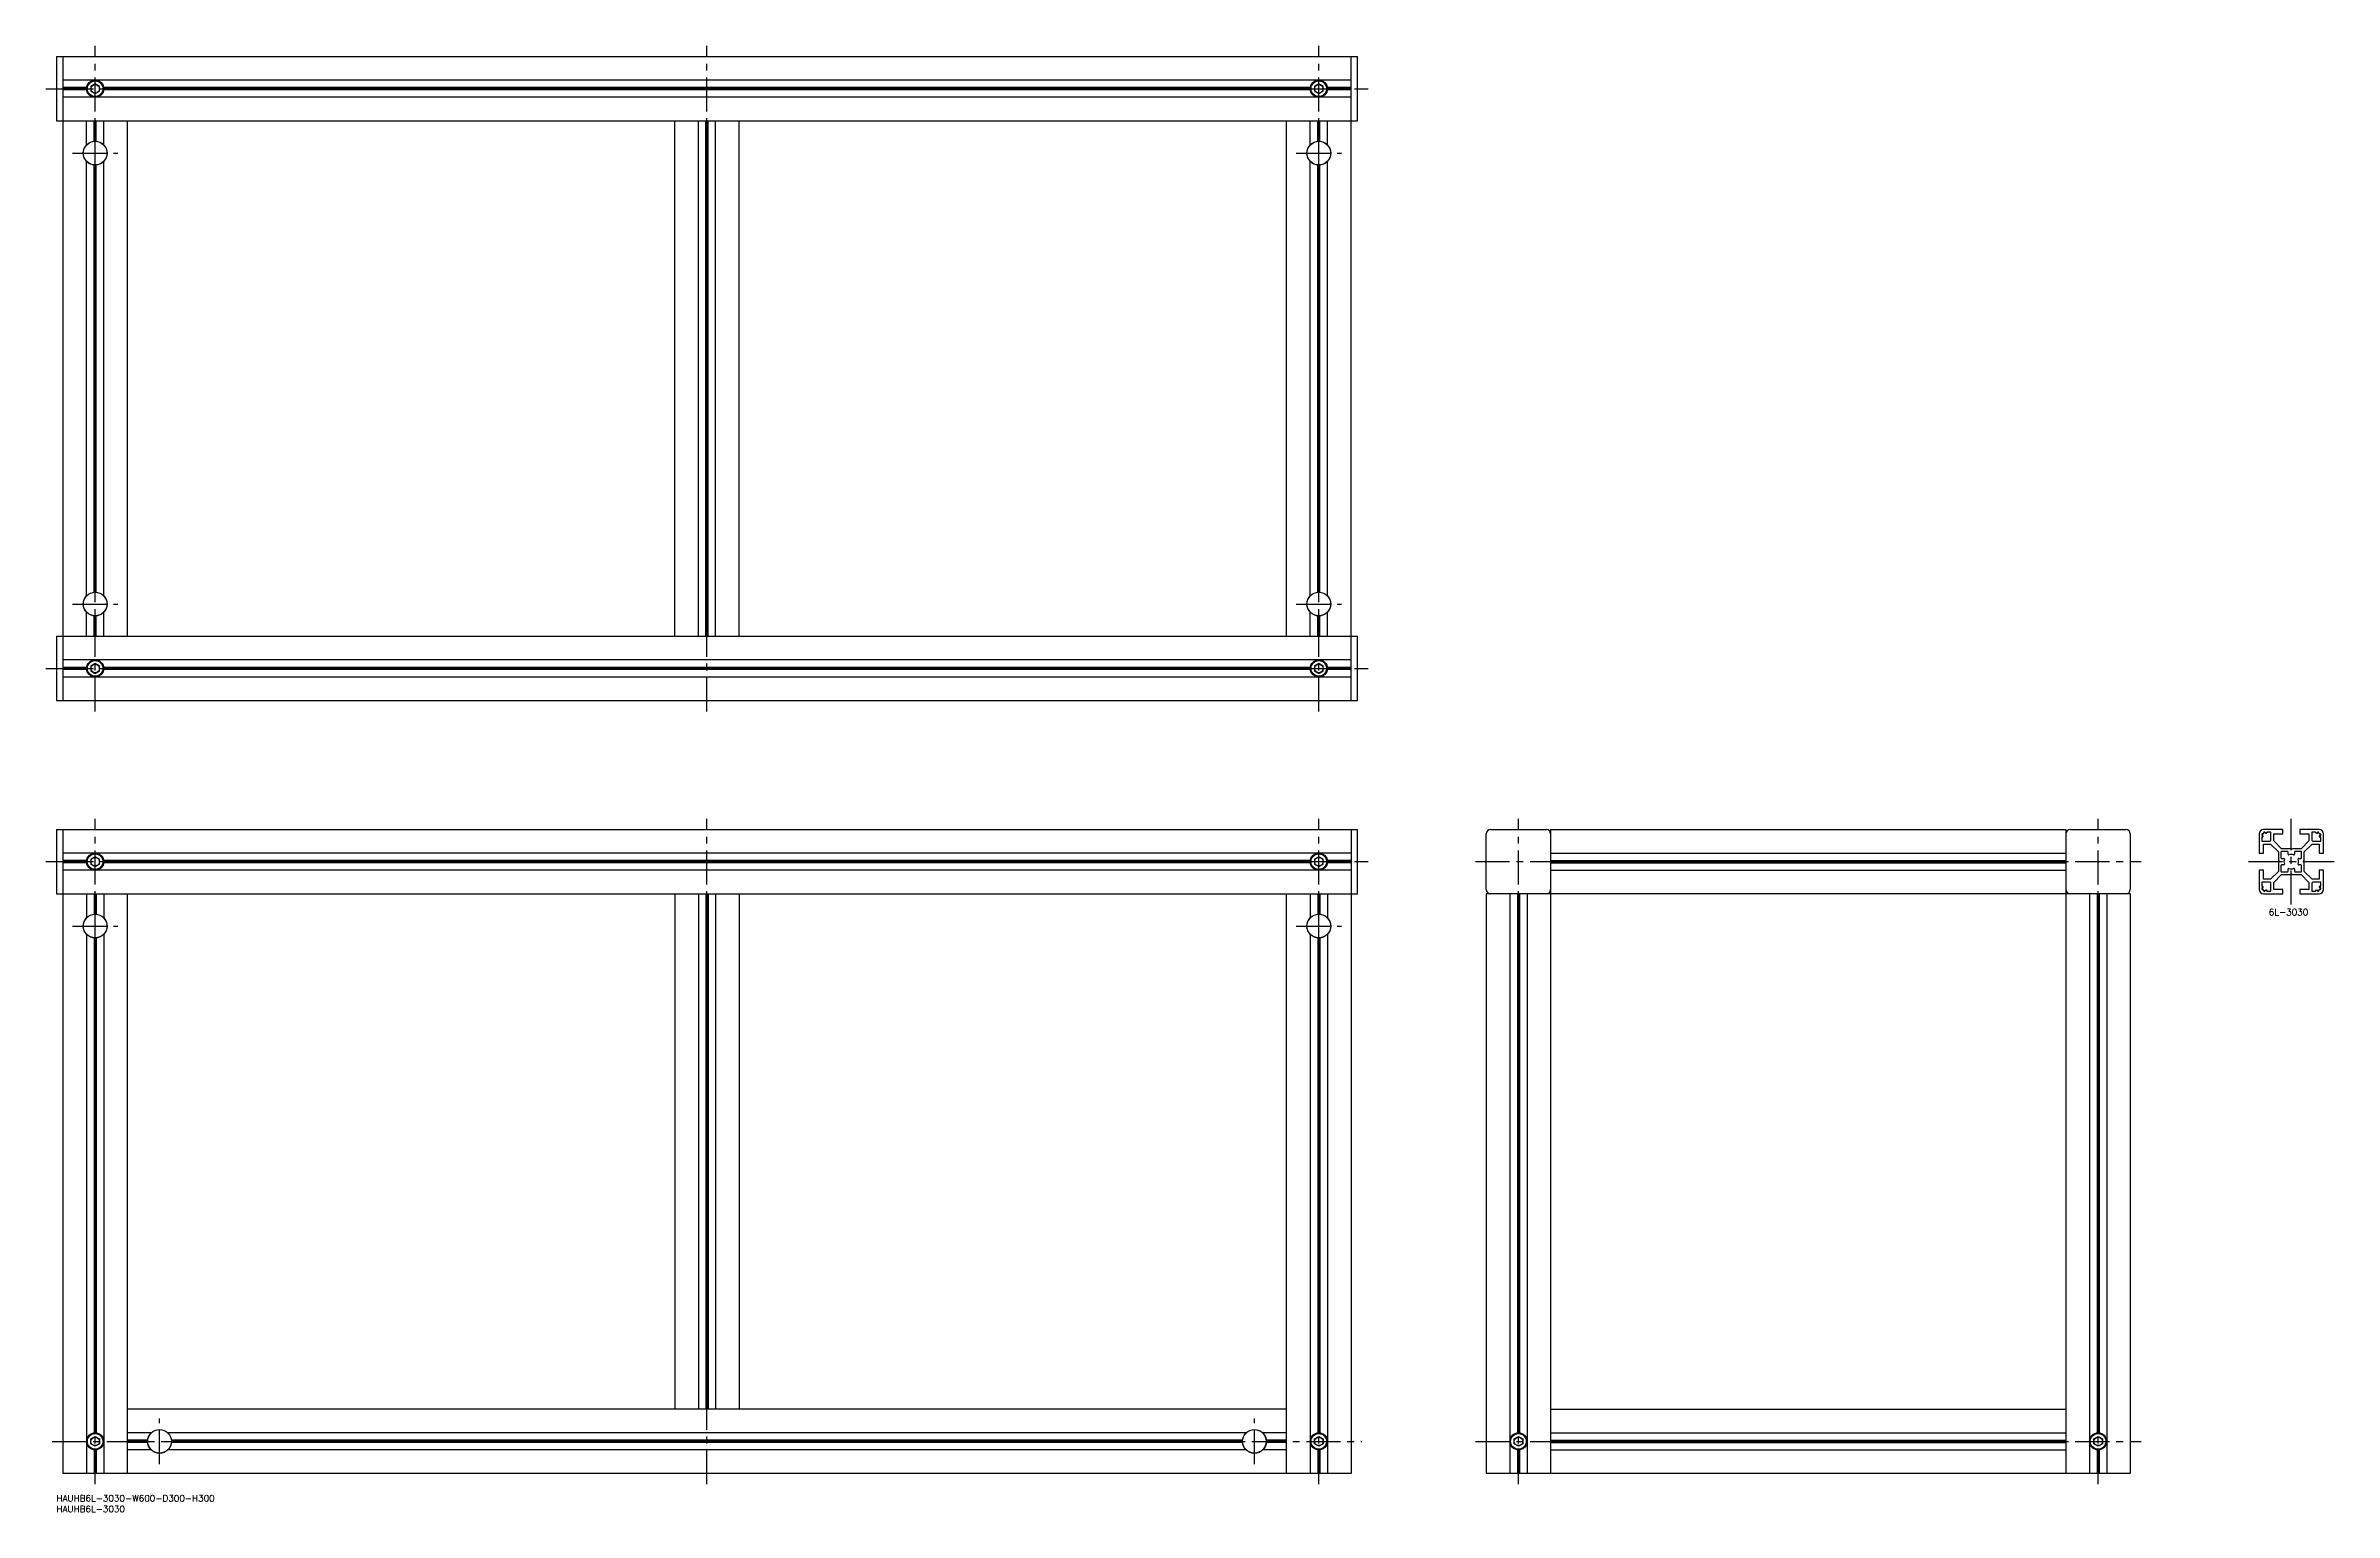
# Model space of a CAD drawing. Extents: x -5 to 1061, y -8 to 675.
import ezdxf

# ---------------------------------------------------------------- set-up
doc = ezdxf.new("R2010")
doc.units = 0
doc.header["$LTSCALE"] = 0.5
doc.linetypes.add('CENTER', pattern=[50.8, 31.75, -6.35, 6.35, -6.35])
for name, color, linetype in [('MSM_CENTER', 1, 'CENTER'), ('MSM_CONTINUOUS', 7, 'CONTINUOUS'), ('MSM_NARROW', 5, 'CONTINUOUS'), ('MSM_PART_NUMBER', 7, 'CONTINUOUS')]:
    doc.layers.add(name, color=color, linetype=linetype)
doc.styles.get("Standard").update_dxf_attribs({"font": 'txt.shx', "height": 3, "bigfont": 'bigfont.shx'})

# ---------------------------------------------------------------- blocks, each defined once
blk = doc.blocks.new('*U8')
at = {"layer": 'MSM_PART_NUMBER'}
blk.add_text('HAUHB6L-3030-W600-D300-H300', height=3, dxfattribs=at).set_placement((0, -3))
blk = doc.blocks.new('*U9')
at = {"layer": 'MSM_PART_NUMBER'}
blk.add_text('HAUHB6L-3030', height=3, dxfattribs=at).set_placement((0, -8))
blk = doc.blocks.new('*U10')
at = {"layer": 'MSM_PART_NUMBER'}
blk.add_text('6L-3030', height=3, dxfattribs=at).set_placement((1030.5, 270))

msp = doc.modelspace()

# ---------------------------------------------------------------- linework, layer by layer
at = {"layer": 'MSM_CENTER'}
for p, q in [((18, 365), (18, 675)), ((303, 365), (303, 675)), ((588, 365), (588, 675)), ((-5, 655), (611, 655)), ((7.5, 625), (28.6, 625)), ((577.5, 625), (598.6, 625)), ((7.5, 415), (28.6, 415)), ((577.5, 415), (598.6, 415)), ((-5, 385), (611, 385)), ((18, 5), (18, 315)), ((303, 5), (303, 315)), ((588, 5), (588, 315)), ((681, 5), (681, 315)), ((951, 5), (951, 315)), ((1041, 275), (1041, 315)), ((-5, 295), (611, 295)), ((661, 295), (971, 295)), ((1021, 295), (1061, 295)), ((7.5, 265), (28.6, 265)), ((577.5, 265), (598.6, 265)), ((48, 14.4), (48, 35.6)), ((558, 14.4), (558, 35.6)), ((-2, 25), (608, 25)), ((661, 25), (971, 25))]:
    msp.add_line(p, q, dxfattribs=at)
at = {"layer": 'MSM_CONTINUOUS'}
for p, q in [((0, 670), (606, 670)), ((0, 670), (0, 640)), ((3, 670), (3, 370)), ((603, 370), (603, 670)), ((606, 640), (606, 670)), ((603, 659), (3, 659)), ((14, 655.5), (3, 655.5)), ((14, 655), (3, 655)), ((14, 654.5), (3, 654.5)), ((603, 651), (3, 651)), ((18, 657.3), (16, 656.2)), ((16, 656.2), (16, 653.8)), ((16, 653.8), (18, 652.7)), ((20, 656.2), (18, 657.3)), ((18, 652.7), (20, 653.8)), ((20, 653.8), (20, 656.2)), ((584, 655.5), (22, 655.5)), ((584, 655), (22, 655)), ((584, 654.5), (22, 654.5)), ((588, 657.3), (586, 656.2)), ((586, 656.2), (586, 653.8)), ((586, 653.8), (588, 652.7)), ((590, 656.2), (588, 657.3)), ((588, 652.7), (590, 653.8)), ((590, 653.8), (590, 656.2)), ((603, 655.5), (592, 655.5)), ((603, 655), (592, 655)), ((603, 654.5), (592, 654.5)), ((0, 640), (606, 640)), ((14, 628.8), (14, 640)), ((17.5, 630.5), (17.5, 640)), ((18, 630.6), (18, 640)), ((18.5, 630.5), (18.5, 640)), ((22, 628.8), (22, 640)), ((33, 400), (33, 640)), ((288, 400), (288, 640)), ((299, 400), (299, 640)), ((302.5, 400), (302.5, 640)), ((303, 400), (303, 640)), ((303.5, 400), (303.5, 640)), ((307, 400), (307, 640)), ((318, 400), (318, 640)), ((573, 400), (573, 640)), ((584, 628.8), (584, 640)), ((587.5, 630.5), (587.5, 640)), ((588, 630.6), (588, 640)), ((588.5, 630.5), (588.5, 640)), ((592, 628.8), (592, 640)), ((15, 629.7), (15, 629.6)), ((21, 629.6), (21, 629.7)), ((585, 629.7), (585, 629.6)), ((591, 629.6), (591, 629.7)), ((14, 418.8), (14, 621.2)), ((15, 620.4), (15, 620.3)), ((17.5, 420.5), (17.5, 619.5)), ((18, 420.6), (18, 619.4)), ((18.5, 420.5), (18.5, 619.5)), ((21, 620.3), (21, 620.4)), ((22, 418.8), (22, 621.2)), ((584, 418.8), (584, 621.2)), ((585, 620.4), (585, 620.3)), ((587.5, 420.5), (587.5, 619.5)), ((588, 420.6), (588, 619.4)), ((588.5, 420.5), (588.5, 619.5)), ((591, 620.3), (591, 620.4)), ((592, 418.8), (592, 621.2)), ((15, 419.6), (15, 419.7)), ((21, 419.7), (21, 419.6)), ((585, 419.6), (585, 419.7)), ((591, 419.7), (591, 419.6)), ((14, 400), (14, 411.2)), ((15, 410.3), (15, 410.4)), ((17.5, 400), (17.5, 409.5)), ((18, 400), (18, 409.4)), ((18.5, 400), (18.5, 409.5)), ((21, 410.4), (21, 410.3)), ((22, 400), (22, 411.2)), ((584, 400), (584, 411.2)), ((585, 410.3), (585, 410.4)), ((587.5, 400), (587.5, 409.5)), ((588, 400), (588, 409.4)), ((588.5, 400), (588.5, 409.5)), ((591, 410.4), (591, 410.3)), ((592, 400), (592, 411.2)), ((0, 400), (606, 400)), ((0, 400), (0, 370)), ((606, 370), (606, 400)), ((603, 389), (3, 389)), ((14, 385.5), (3, 385.5)), ((14, 385), (3, 385)), ((14, 384.5), (3, 384.5)), ((18, 387.3), (16, 386.2)), ((16, 386.2), (16, 383.8)), ((16, 383.8), (18, 382.7)), ((20, 386.2), (18, 387.3)), ((18, 382.7), (20, 383.8)), ((20, 383.8), (20, 386.2)), ((584, 385.5), (22, 385.5)), ((584, 385), (22, 385)), ((584, 384.5), (22, 384.5)), ((588, 387.3), (586, 386.2)), ((586, 386.2), (586, 383.8)), ((586, 383.8), (588, 382.7)), ((590, 386.2), (588, 387.3)), ((588, 382.7), (590, 383.8)), ((590, 383.8), (590, 386.2)), ((603, 385.5), (592, 385.5)), ((603, 385), (592, 385)), ((603, 384.5), (592, 384.5)), ((603, 381), (3, 381)), ((0, 370), (606, 370)), ((0, 310), (606, 310)), ((0, 310), (0, 280)), ((3, 310), (3, 10)), ((603, 310), (603, 10)), ((606, 280), (606, 310)), ((668, 310), (694, 310)), ((696, 310), (696, 10)), ((696, 310), (936, 310)), ((936, 310), (936, 10)), ((938, 310), (964, 310)), ((1037, 310), (1028, 310)), ((1037, 308), (1037, 310)), ((1054, 310), (1045, 310)), ((1045, 310), (1045, 308)), ((603, 299), (3, 299)), ((666, 282), (666, 308)), ((696, 299), (936, 299)), ((966, 308), (966, 282)), ((1026, 308), (1026, 299)), ((1026, 299), (1028, 299)), ((1027.2, 307.6), (1027.2, 307.4)), ((1027.2, 306.2), (1027.2, 304.7)), ((1027.4, 307.2), (1027.6, 307.2)), ((1027.6, 306.4), (1027.4, 306.4)), ((1027.4, 304.5), (1031, 304.5)), ((1027.8, 307.9), (1027.5, 307.9)), ((1027.8, 307), (1027.8, 306.6)), ((1028, 299), (1028, 303.2)), ((1028, 303.2), (1031.3, 303.2)), ((1028.1, 308.5), (1028.1, 308.2)), ((1028.6, 308.8), (1028.4, 308.8)), ((1028.8, 308.4), (1028.8, 308.6)), ((1029.4, 308.2), (1029, 308.2)), ((1029.6, 308.6), (1029.6, 308.4)), ((1031.3, 308.8), (1029.8, 308.8)), ((1031.3, 303.2), (1035, 299.6)), ((1031.5, 305), (1031.5, 308.6)), ((1032.8, 308), (1037, 308)), ((1032.8, 304.7), (1032.8, 308)), ((1036.4, 301), (1032.8, 304.7)), ((1035, 299.6), (1035, 295.5)), ((1036.2, 299.5), (1036.2, 296.8)), ((1040.5, 301), (1036.4, 301)), ((1039.2, 299.8), (1036.5, 299.8)), ((1039.5, 298.5), (1039.5, 299.5)), ((1041, 300.7), (1040.5, 301)), ((1041.5, 301), (1041, 300.7)), ((1045.6, 301), (1041.5, 301)), ((1042.5, 299.5), (1042.5, 298.5)), ((1045.5, 299.8), (1042.8, 299.8)), ((1045, 308), (1049.2, 308)), ((1049.2, 304.7), (1045.6, 301)), ((1045.8, 296.8), (1045.8, 299.5)), ((1047, 299.6), (1050.7, 303.2)), ((1047, 295.5), (1047, 299.6)), ((1049.2, 308), (1049.2, 304.7)), ((1050.5, 308.6), (1050.5, 305)), ((1052.2, 308.8), (1050.7, 308.8)), ((1050.7, 303.2), (1054, 303.2)), ((1051, 304.5), (1054.6, 304.5)), ((1052.4, 308.4), (1052.4, 308.6)), ((1053, 308.2), (1052.6, 308.2)), ((1053.2, 308.6), (1053.2, 308.4)), ((1053.6, 308.8), (1053.4, 308.8)), ((1053.9, 308.2), (1053.9, 308.5)), ((1054, 303.2), (1054, 299)), ((1054, 299), (1056, 299)), ((1054.5, 307.9), (1054.2, 307.9)), ((1054.2, 306.6), (1054.2, 307)), ((1054.4, 307.2), (1054.6, 307.2)), ((1054.6, 306.4), (1054.4, 306.4)), ((1054.8, 307.4), (1054.8, 307.6)), ((1054.8, 304.7), (1054.8, 306.2)), ((1056, 299), (1056, 308)), ((14, 295.5), (3, 295.5)), ((14, 295), (3, 295)), ((14, 294.5), (3, 294.5)), ((603, 291), (3, 291)), ((18, 297.3), (16, 296.2)), ((16, 296.2), (16, 293.8)), ((16, 293.8), (18, 292.7)), ((20, 296.2), (18, 297.3)), ((18, 292.7), (20, 293.8)), ((20, 293.8), (20, 296.2)), ((584, 295.5), (22, 295.5)), ((584, 295), (22, 295)), ((584, 294.5), (22, 294.5)), ((588, 297.3), (586, 296.2)), ((586, 296.2), (586, 293.8)), ((586, 293.8), (588, 292.7)), ((590, 296.2), (588, 297.3)), ((588, 292.7), (590, 293.8)), ((590, 293.8), (590, 296.2)), ((603, 295.5), (592, 295.5)), ((603, 295), (592, 295)), ((603, 294.5), (592, 294.5)), ((696, 295.5), (936, 295.5)), ((696, 295), (936, 295)), ((696, 294.5), (936, 294.5)), ((696, 291), (936, 291)), ((1028, 291), (1026, 291)), ((1026, 291), (1026, 282)), ((1028, 286.8), (1028, 291)), ((1035, 290.4), (1031.3, 286.8)), ((1032.8, 285.3), (1036.4, 289)), ((1035, 295.5), (1035.3, 295)), ((1035.3, 295), (1035, 294.5)), ((1035, 294.5), (1035, 290.4)), ((1036.2, 293.2), (1036.2, 290.5)), ((1036.4, 289), (1040.5, 289)), ((1036.5, 296.5), (1037.5, 296.5)), ((1037.5, 293.5), (1036.5, 293.5)), ((1036.5, 290.2), (1039.2, 290.2)), ((1039.5, 290.5), (1039.5, 291.5)), ((1040.5, 289), (1041, 289.3)), ((1041, 289.3), (1041.5, 289)), ((1041.5, 289), (1045.6, 289)), ((1042.5, 291.5), (1042.5, 290.5)), ((1042.8, 290.2), (1045.5, 290.2)), ((1044.5, 296.5), (1045.5, 296.5)), ((1045.5, 293.5), (1044.5, 293.5)), ((1045.6, 289), (1049.2, 285.3)), ((1045.8, 290.5), (1045.8, 293.2)), ((1046.7, 295), (1047, 295.5)), ((1047, 294.5), (1046.7, 295)), ((1047, 290.4), (1047, 294.5)), ((1050.7, 286.8), (1047, 290.4)), ((1056, 291), (1054, 291)), ((1054, 291), (1054, 286.8)), ((1056, 282), (1056, 291)), ((0, 280), (606, 280)), ((14, 280), (14, 268.8)), ((17.5, 280), (17.5, 270.5)), ((18, 280), (18, 270.6)), ((18.5, 280), (18.5, 270.5)), ((22, 280), (22, 268.8)), ((33, 10), (33, 280)), ((288, 280), (288, 40)), ((299, 280), (299, 40)), ((302.5, 280), (302.5, 40)), ((303, 280), (303, 40)), ((303.5, 280), (303.5, 40)), ((307, 280), (307, 40)), ((318, 280), (318, 40)), ((573, 10), (573, 280)), ((584, 280), (584, 268.8)), ((587.5, 280), (587.5, 270.5)), ((588, 280), (588, 270.6)), ((588.5, 280), (588.5, 270.5)), ((592, 280), (592, 268.8)), ((966, 280), (666, 280)), ((666, 280), (666, 10)), ((677, 280), (677, 10)), ((680.5, 280), (680.5, 29)), ((681, 280), (681, 29)), ((681.5, 280), (681.5, 29)), ((685, 280), (685, 10)), ((947, 280), (947, 10)), ((950.5, 280), (950.5, 29)), ((951, 280), (951, 29)), ((951.5, 280), (951.5, 29)), ((955, 280), (955, 10)), ((966, 280), (966, 10)), ((1027.2, 285.3), (1027.2, 283.8)), ((1027.2, 282.6), (1027.2, 282.4)), ((1031, 285.5), (1027.4, 285.5)), ((1027.4, 283.6), (1027.6, 283.6)), ((1027.6, 282.8), (1027.4, 282.8)), ((1027.5, 282.1), (1027.8, 282.1)), ((1027.8, 283.4), (1027.8, 283)), ((1031.3, 286.8), (1028, 286.8)), ((1028, 280), (1037, 280)), ((1028.1, 281.8), (1028.1, 281.5)), ((1028.4, 281.2), (1028.6, 281.2)), ((1028.8, 281.4), (1028.8, 281.6)), ((1029, 281.8), (1029.4, 281.8)), ((1029.6, 281.6), (1029.6, 281.4)), ((1029.8, 281.2), (1031.3, 281.2)), ((1031.5, 281.4), (1031.5, 285)), ((1032.8, 282), (1032.8, 285.3)), ((1037, 282), (1032.8, 282)), ((1037, 280), (1037, 282)), ((1049.2, 282), (1045, 282)), ((1045, 282), (1045, 280)), ((1045, 280), (1054, 280)), ((1049.2, 285.3), (1049.2, 282)), ((1050.5, 285), (1050.5, 281.4)), ((1054, 286.8), (1050.7, 286.8)), ((1050.7, 281.2), (1052.2, 281.2)), ((1054.6, 285.5), (1051, 285.5)), ((1052.4, 281.4), (1052.4, 281.6)), ((1052.6, 281.8), (1053, 281.8)), ((1053.2, 281.6), (1053.2, 281.4)), ((1053.4, 281.2), (1053.6, 281.2)), ((1053.9, 281.5), (1053.9, 281.8)), ((1054.2, 283), (1054.2, 283.4)), ((1054.2, 282.1), (1054.5, 282.1)), ((1054.4, 283.6), (1054.6, 283.6)), ((1054.6, 282.8), (1054.4, 282.8)), ((1054.8, 283.8), (1054.8, 285.3)), ((1054.8, 282.4), (1054.8, 282.6)), ((15, 269.7), (15, 269.6)), ((21, 269.6), (21, 269.7)), ((585, 269.7), (585, 269.6)), ((591, 269.6), (591, 269.7)), ((14, 261.2), (14, 10)), ((15, 260.4), (15, 260.3)), ((17.5, 259.5), (17.5, 29)), ((18, 259.4), (18, 29)), ((18.5, 259.5), (18.5, 29)), ((21, 260.3), (21, 260.4)), ((22, 261.2), (22, 10)), ((584, 261.2), (584, 10)), ((585, 260.4), (585, 260.3)), ((587.5, 259.5), (587.5, 29)), ((588, 259.4), (588, 29)), ((588.5, 259.5), (588.5, 29)), ((591, 260.3), (591, 260.4)), ((592, 261.2), (592, 10)), ((573, 40), (33, 40)), ((696, 40), (936, 40)), ((16, 26.2), (18, 27.3)), ((16, 23.8), (16, 26.2)), ((18, 22.7), (16, 23.8)), ((18, 27.3), (20, 26.2)), ((20, 23.8), (18, 22.7)), ((20, 26.2), (20, 23.8)), ((44.2, 29), (33, 29)), ((42.5, 25.5), (33, 25.5)), ((42.5, 25), (33, 25)), ((42.5, 24.5), (33, 24.5)), ((43.4, 28), (43.3, 28)), ((43.3, 22), (43.4, 22)), ((554.2, 29), (51.8, 29)), ((52.7, 28), (52.6, 28)), ((52.6, 22), (52.7, 22)), ((552.5, 25.5), (53.5, 25.5)), ((552.5, 25), (53.5, 25)), ((552.5, 24.5), (53.5, 24.5)), ((553.3, 28), (553.4, 28)), ((553.4, 22), (553.3, 22)), ((573, 29), (561.8, 29)), ((562.6, 28), (562.7, 28)), ((562.7, 22), (562.6, 22)), ((573, 25.5), (563.5, 25.5)), ((573, 25), (563.5, 25)), ((573, 24.5), (563.5, 24.5)), ((586, 26.2), (588, 27.3)), ((586, 23.8), (586, 26.2)), ((588, 22.7), (586, 23.8)), ((588, 27.3), (590, 26.2)), ((590, 23.8), (588, 22.7)), ((590, 26.2), (590, 23.8)), ((679, 26.2), (681, 27.3)), ((679, 23.8), (679, 26.2)), ((681, 22.7), (679, 23.8)), ((681, 27.3), (683, 26.2)), ((683, 23.8), (681, 22.7)), ((683, 26.2), (683, 23.8)), ((696, 29), (936, 29)), ((696, 25.5), (936, 25.5)), ((696, 25), (936, 25)), ((696, 24.5), (936, 24.5)), ((949, 26.2), (951, 27.3)), ((949, 23.8), (949, 26.2)), ((951, 22.7), (949, 23.8)), ((951, 27.3), (953, 26.2)), ((953, 23.8), (951, 22.7)), ((953, 26.2), (953, 23.8)), ((17.5, 21), (17.5, 10)), ((18, 21), (18, 10)), ((18.5, 21), (18.5, 10)), ((44.2, 21), (33, 21)), ((554.2, 21), (51.8, 21)), ((573, 21), (561.8, 21)), ((587.5, 21), (587.5, 10)), ((588, 21), (588, 10)), ((588.5, 21), (588.5, 10)), ((680.5, 21), (680.5, 10)), ((681, 21), (681, 10)), ((681.5, 21), (681.5, 10)), ((696, 21), (936, 21)), ((950.5, 21), (950.5, 10)), ((951, 21), (951, 10)), ((951.5, 21), (951.5, 10)), ((603, 10), (3, 10)), ((966, 10), (666, 10))]:
    msp.add_line(p, q, dxfattribs=at)
for centre, radius in [((18, 655), 4), ((18, 655), 3.63), ((18, 655), 2), ((588, 655), 4), ((588, 655), 3.63), ((588, 655), 2), ((18, 625), 5.5), ((18, 625), 5.55), ((588, 625), 5.5), ((588, 625), 5.55), ((18, 415), 5.55), ((18, 415), 5.5), ((588, 415), 5.55), ((588, 415), 5.5), ((18, 385), 4), ((18, 385), 3.63), ((18, 385), 2), ((588, 385), 4), ((588, 385), 3.63), ((588, 385), 2), ((18, 295), 4), ((18, 295), 3.63), ((588, 295), 4), ((588, 295), 3.63), ((18, 295), 2), ((588, 295), 2), ((18, 265), 5.55), ((18, 265), 5.5), ((588, 265), 5.55), ((588, 265), 5.5), ((18, 25), 4), ((18, 25), 3.63), ((18, 25), 2), ((48, 25), 5.55), ((48, 25), 5.5), ((558, 25), 5.55), ((558, 25), 5.5), ((588, 25), 4), ((588, 25), 3.63), ((588, 25), 2), ((681, 25), 4), ((681, 25), 3.63), ((681, 25), 2), ((951, 25), 4), ((951, 25), 3.63), ((951, 25), 2)]:
    msp.add_circle(centre, radius, dxfattribs=at)
for centre, radius, start, end in [((668, 308), 2, 90, 180), ((694, 308), 2, 0, 90), ((938, 308), 2, 90, 180), ((964, 308), 2, 0, 90), ((1028, 308), 2, 90, 180), ((1054, 308), 2, 0, 90), ((1027.5, 307.6), 0.3, 90, 180), ((1027.4, 307.4), 0.2, 180, 270), ((1027.4, 306.2), 0.2, 90, 180), ((1027.4, 304.7), 0.2, 180, 270), ((1027.6, 307), 0.2, 0, 90), ((1027.6, 306.6), 0.2, 270, 0), ((1027.8, 308.2), 0.3, 270, 0), ((1028.4, 308.5), 0.3, 90, 180), ((1028.6, 308.6), 0.2, 0, 90), ((1029, 308.4), 0.2, 180, 270), ((1029.4, 308.4), 0.2, 270, 0), ((1029.8, 308.6), 0.2, 90, 180), ((1031, 305), 0.5, 270, 0), ((1031.3, 308.6), 0.2, 0, 90), ((1036.5, 299.5), 0.3, 90, 180), ((1039.2, 299.5), 0.3, 0, 90), ((1039.8, 298.5), 0.3, 180, 288.9246), ((1042.2, 298.5), 0.3, 251.0754, 0), ((1042.8, 299.5), 0.3, 90, 180), ((1045.5, 299.5), 0.3, 0, 90), ((1050.7, 308.6), 0.2, 90, 180), ((1051, 305), 0.5, 180, 270), ((1052.2, 308.6), 0.2, 0, 90), ((1052.6, 308.4), 0.2, 180, 270), ((1053, 308.4), 0.2, 270, 0), ((1053.4, 308.6), 0.2, 90, 180), ((1053.6, 308.5), 0.3, 0, 90), ((1054.2, 308.2), 0.3, 180, 270), ((1054.4, 307), 0.2, 90, 180), ((1054.4, 306.6), 0.2, 180, 270), ((1054.5, 307.6), 0.3, 0, 90), ((1054.6, 307.4), 0.2, 270, 0), ((1054.6, 306.2), 0.2, 0, 90), ((1054.6, 304.7), 0.2, 270, 0), ((1036.5, 296.8), 0.3, 180, 270), ((1036.5, 293.2), 0.3, 90, 180), ((1036.5, 290.5), 0.3, 180, 270), ((1037.5, 296.2), 0.3, 341.0754, 90), ((1037.5, 293.8), 0.3, 270, 18.9246), ((1041, 295), 3.4, 161.0754, 198.9246), ((1039.2, 290.5), 0.3, 270, 0), ((1039.8, 291.5), 0.3, 71.0754, 180), ((1041, 295), 3.4, 71.0754, 108.9246), ((1041, 295), 3.4, 251.0754, 288.9246), ((1042.2, 291.5), 0.3, 0, 108.9246), ((1042.8, 290.5), 0.3, 180, 270), ((1044.5, 296.2), 0.3, 90, 198.9247), ((1041, 295), 3.4, 341.0754, 18.9246), ((1044.5, 293.8), 0.3, 161.0754, 270), ((1045.5, 296.8), 0.3, 270, 0), ((1045.5, 293.2), 0.3, 0, 90), ((1045.5, 290.5), 0.3, 270, 0), ((668, 282), 2, 180, 270), ((694, 282), 2, 270, 0), ((938, 282), 2, 180, 270), ((964, 282), 2, 270, 0), ((1028, 282), 2, 180, 270), ((1027.4, 285.3), 0.2, 90, 180), ((1027.4, 283.8), 0.2, 180, 270), ((1027.4, 282.6), 0.2, 90, 180), ((1027.5, 282.4), 0.3, 180, 270), ((1027.6, 283.4), 0.2, 0, 90), ((1027.6, 283), 0.2, 270, 0), ((1027.8, 281.8), 0.3, 0, 90), ((1028.4, 281.5), 0.3, 180, 270), ((1028.6, 281.4), 0.2, 270, 0), ((1029, 281.6), 0.2, 90, 180), ((1029.4, 281.6), 0.2, 0, 90), ((1029.8, 281.4), 0.2, 180, 270), ((1031, 285), 0.5, 0, 90), ((1031.3, 281.4), 0.2, 270, 0), ((1051, 285), 0.5, 90, 180), ((1050.7, 281.4), 0.2, 180, 270), ((1052.2, 281.4), 0.2, 270, 0), ((1052.6, 281.6), 0.2, 90, 180), ((1053, 281.6), 0.2, 0, 90), ((1053.4, 281.4), 0.2, 180, 270), ((1053.6, 281.5), 0.3, 270, 0), ((1054.2, 281.8), 0.3, 90, 180), ((1054, 282), 2, 270, 0), ((1054.4, 283.4), 0.2, 90, 180), ((1054.4, 283), 0.2, 180, 270), ((1054.5, 282.4), 0.3, 270, 0), ((1054.6, 285.3), 0.2, 0, 90), ((1054.6, 283.8), 0.2, 270, 0), ((1054.6, 282.6), 0.2, 0, 90)]:
    msp.add_arc(centre, radius, start, end, dxfattribs=at)
at = {"layer": 'MSM_NARROW'}
for p, q in [((15.5, 630), (15.5, 629.9)), ((20.5, 630), (20.5, 629.9)), ((585.5, 630), (585.5, 629.9)), ((590.5, 630), (590.5, 629.9)), ((15.5, 620.1), (15.5, 620)), ((20.5, 620.1), (20.5, 620)), ((585.5, 620.1), (585.5, 620)), ((590.5, 620.1), (590.5, 620)), ((15.5, 420), (15.5, 419.9)), ((20.5, 420), (20.5, 419.9)), ((585.5, 420), (585.5, 419.9)), ((590.5, 420), (590.5, 419.9)), ((15.5, 410.1), (15.5, 410)), ((20.5, 410.1), (20.5, 410)), ((585.5, 410.1), (585.5, 410)), ((590.5, 410.1), (590.5, 410)), ((15.5, 270), (15.5, 269.9)), ((20.5, 270), (20.5, 269.9)), ((585.5, 270), (585.5, 269.9)), ((590.5, 270), (590.5, 269.9)), ((15.5, 260.1), (15.5, 260)), ((20.5, 260.1), (20.5, 260)), ((585.5, 260.1), (585.5, 260)), ((590.5, 260.1), (590.5, 260)), ((43, 27.5), (43.1, 27.5)), ((43, 22.5), (43.1, 22.5)), ((52.9, 27.5), (53, 27.5)), ((52.9, 22.5), (53, 22.5)), ((553.1, 27.5), (553, 27.5)), ((553.1, 22.5), (553, 22.5)), ((563, 27.5), (562.9, 27.5)), ((563, 22.5), (562.9, 22.5))]:
    msp.add_line(p, q, dxfattribs=at)

# ---------------------------------------------------------------- block references
at = {"layer": 'MSM_CONTINUOUS'}
for name in ['*U10', '*U8', '*U9']:
    msp.add_blockref(name, (0, 0), dxfattribs=at)

doc.saveas('drawing.dxf')
